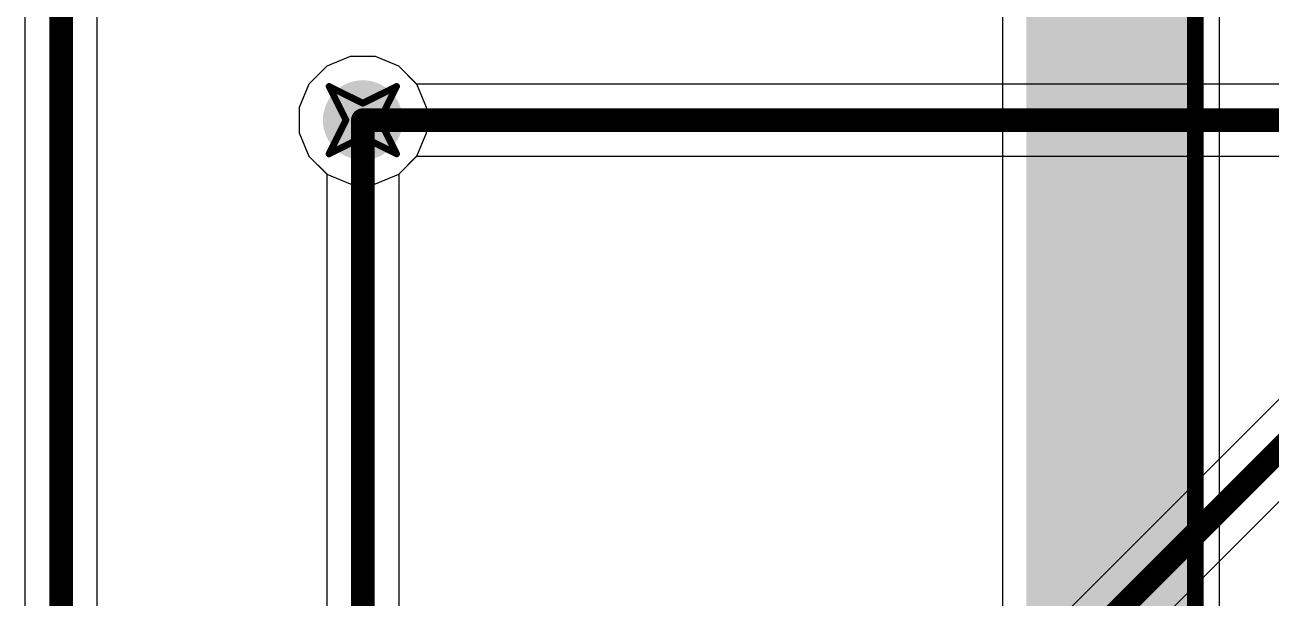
# Model space of a CAD drawing. Header units: inches. Extents: x -3 to 289, y -11 to 89.
# Drawn here: x 5.72 to 15.09, y 20.81 to 25.13 of the extents above; entities that cross this region are included whole.
import ezdxf

# ---------------------------------------------------------------- set-up
doc = ezdxf.new("R2010")
doc.units = ezdxf.units.IN
for name, color, linetype in [('Bottom Layer', 5, 'Continuous'), ('Drill Drawing', 1, 'Continuous'), ('Layer 1', 16, 'Continuous'), ('Layer 2', 76, 'Continuous'), ('Top Layer', 1, 'Continuous'), ('Top Overlay', 2, 'Continuous'), ('Via Holes', 16, 'Continuous')]:
    doc.layers.add(name, color=color, linetype=linetype)

# ---------------------------------------------------------------- blocks, each defined once
blk = doc.blocks.new('693071010811_77')
at = {"layer": 'Top Overlay'}
blk.add_lwpolyline([(-7.025, 7.175, 0.127, 0.127, 0), (-7.025, -4.9439, 0.127, 0.127, 0)], format="xyseb", dxfattribs=at)

msp = doc.modelspace()

# ---------------------------------------------------------------- hatches: boundary and pattern name
at = {"layer": 'Bottom Layer'}
h = msp.add_hatch(color=5, dxfattribs=at)
edge = h.paths.add_edge_path()
edge.add_arc((8.2611, 24.4094), 0.3, 0, 360)
at = {"layer": 'Layer 1'}
h = msp.add_hatch(color=16, dxfattribs=at)
edge = h.paths.add_edge_path()
edge.add_arc((8.2611, 24.4094), 0.3, 0, 360)
at = {"layer": 'Layer 2'}
msp.add_hatch(color=76, dxfattribs=at).paths.add_polyline_path([(14.5219, 31.5976), (13.2519, 31.5976), (13.2519, 17.4737), (14.5219, 17.4737)])
h = msp.add_hatch(color=76, dxfattribs=at)
edge = h.paths.add_edge_path()
edge.add_arc((8.2611, 24.4094), 0.3, 0, 360)
at = {"layer": 'Top Layer'}
h = msp.add_hatch(color=1, dxfattribs=at)
edge = h.paths.add_edge_path()
edge.add_arc((8.2611, 24.4094), 0.3, 0, 360)
at = {"layer": 'Via Holes'}
h = msp.add_hatch(color=7, dxfattribs=at)
edge = h.paths.add_edge_path()
edge.add_arc((8.2611, 24.4094), 0.15, 0, 360)

# ---------------------------------------------------------------- linework, layer by layer
at = {"layer": 'Bottom Layer'}
for p, q in [((8.1661, 24.8872), (7.9905, 24.8145)), ((8.3562, 24.8872), (8.1661, 24.8872)), ((8.5318, 24.8145), (8.3562, 24.8872)), ((7.9905, 24.8145), (7.8561, 24.6801)), ((8.6649, 24.6813), (8.5318, 24.8145)), ((7.8561, 24.6801), (7.7833, 24.5044)), ((23.2478, 24.6813), (8.6649, 24.6813)), ((7.7833, 24.5044), (7.7833, 24.3144)), ((7.7833, 24.3144), (7.8561, 24.1387)), ((7.8561, 24.1387), (7.9905, 24.0043)), ((8.5318, 24.0043), (8.6649, 24.1375)), ((8.6649, 24.1375), (56.929, 24.1375)), ((7.9905, 24.0043), (8.1661, 23.9316)), ((8.3562, 23.9316), (8.5318, 24.0043)), ((8.1661, 23.9316), (8.3562, 23.9316)), ((16.2644, 23.424), (11.193, 18.3526)), ((11.5776, 17.968), (16.5694, 22.9598))]:
    msp.add_line(p, q, dxfattribs=at)
for points in [[(8.2611, 24.4094, 0.1778, 0.1778, 0), (58.6465, 24.4094, 0.1778, 0.1778, 0)], [(11.0998, 17.8748, 0.1778, 0.1778, 0), (16.4567, 23.2318, 0.1778, 0.1778, 0)]]:
    msp.add_lwpolyline(points, format="xyseb", dxfattribs=at)
msp.add_lwpolyline([(8.2167, 24.4094, 0.0889, 0.0889, 1), (8.3056, 24.4094, 0.0889, 0.0889, 1)], format="xyseb", close=True, dxfattribs=at)
at = {"layer": 'Drill Drawing'}
for points in [[(8.0071, 24.6634, 0.0508, 0.0508, 0), (8.2611, 24.5364, 0.0508, 0.0508, 0)], [(8.0071, 24.6634, 0.0508, 0.0508, 0), (8.1341, 24.4094, 0.0508, 0.0508, 0)], [(8.2611, 24.5364, 0.0508, 0.0508, 0), (8.5151, 24.6634, 0.0508, 0.0508, 0)], [(8.3881, 24.4094, 0.0508, 0.0508, 0), (8.5151, 24.6634, 0.0508, 0.0508, 0)], [(8.0071, 24.1554, 0.0508, 0.0508, 0), (8.1341, 24.4094, 0.0508, 0.0508, 0)], [(8.3881, 24.4094, 0.0508, 0.0508, 0), (8.5151, 24.1554, 0.0508, 0.0508, 0)], [(8.0071, 24.1554, 0.0508, 0.0508, 0), (8.2611, 24.2824, 0.0508, 0.0508, 0)], [(8.2611, 24.2824, 0.0508, 0.0508, 0), (8.5151, 24.1554, 0.0508, 0.0508, 0)]]:
    msp.add_lwpolyline(points, format="xyseb", dxfattribs=at)
for points in [[(7.9944, 24.6634, 0.0254, 0.0254, 1), (8.0198, 24.6634, 0.0254, 0.0254, 1)], [(7.9944, 24.6634, 0.0254, 0.0254, 1), (8.0198, 24.6634, 0.0254, 0.0254, 1)], [(8.5024, 24.6634, 0.0254, 0.0254, 1), (8.5278, 24.6634, 0.0254, 0.0254, 1)], [(8.5024, 24.6634, 0.0254, 0.0254, 1), (8.5278, 24.6634, 0.0254, 0.0254, 1)], [(8.2484, 24.5364, 0.0254, 0.0254, 1), (8.2738, 24.5364, 0.0254, 0.0254, 1)], [(8.2484, 24.5364, 0.0254, 0.0254, 1), (8.2738, 24.5364, 0.0254, 0.0254, 1)], [(8.1214, 24.4094, 0.0254, 0.0254, 1), (8.1468, 24.4094, 0.0254, 0.0254, 1)], [(8.1214, 24.4094, 0.0254, 0.0254, 1), (8.1468, 24.4094, 0.0254, 0.0254, 1)], [(8.3754, 24.4094, 0.0254, 0.0254, 1), (8.4008, 24.4094, 0.0254, 0.0254, 1)], [(8.3754, 24.4094, 0.0254, 0.0254, 1), (8.4008, 24.4094, 0.0254, 0.0254, 1)], [(8.2484, 24.2824, 0.0254, 0.0254, 1), (8.2738, 24.2824, 0.0254, 0.0254, 1)], [(8.2484, 24.2824, 0.0254, 0.0254, 1), (8.2738, 24.2824, 0.0254, 0.0254, 1)], [(7.9944, 24.1554, 0.0254, 0.0254, 1), (8.0198, 24.1554, 0.0254, 0.0254, 1)], [(7.9944, 24.1554, 0.0254, 0.0254, 1), (8.0198, 24.1554, 0.0254, 0.0254, 1)], [(8.5024, 24.1554, 0.0254, 0.0254, 1), (8.5278, 24.1554, 0.0254, 0.0254, 1)], [(8.5024, 24.1554, 0.0254, 0.0254, 1), (8.5278, 24.1554, 0.0254, 0.0254, 1)]]:
    msp.add_lwpolyline(points, format="xyseb", close=True, dxfattribs=at)
at = {"layer": 'Layer 1'}
for p, q in [((5.7199, 26.679), (5.7199, 7.3235)), ((6.2637, 15.5252), (6.2637, 25.6126)), ((8.1661, 24.8872), (7.9905, 24.8145)), ((8.3562, 24.8872), (8.1661, 24.8872)), ((8.5318, 24.8145), (8.3562, 24.8872)), ((7.9905, 24.8145), (7.8561, 24.6801)), ((8.6662, 24.6801), (8.5318, 24.8145)), ((7.8561, 24.6801), (7.7833, 24.5044)), ((8.7389, 24.5044), (8.6662, 24.6801)), ((7.7833, 24.5044), (7.7833, 24.3144)), ((8.7389, 24.3144), (8.7389, 24.5044)), ((7.7833, 24.3144), (7.8561, 24.1387)), ((8.6662, 24.1387), (8.7389, 24.3144)), ((7.8561, 24.1387), (7.9905, 24.0043)), ((8.5318, 24.0043), (8.6662, 24.1387)), ((7.9905, 24.0043), (8.1661, 23.9316)), ((8.3562, 23.9316), (8.5318, 24.0043)), ((8.1661, 23.9316), (8.3562, 23.9316))]:
    msp.add_line(p, q, dxfattribs=at)
msp.add_lwpolyline([(5.9918, 7.3235, 0.1778, 0.1778, 0), (5.9918, 26.679, 0.1778, 0.1778, 0)], format="xyseb", dxfattribs=at)
at = {"layer": 'Layer 2'}
for p, q in [((13.0707, 31.5976), (13.0707, 18.9694)), ((14.7032, 17.4737), (14.7032, 31.5976)), ((8.1661, 24.8872), (7.9905, 24.8145)), ((8.3562, 24.8872), (8.1661, 24.8872)), ((8.5318, 24.8145), (8.3562, 24.8872)), ((7.9905, 24.8145), (7.8561, 24.6801)), ((8.6662, 24.6801), (8.5318, 24.8145)), ((7.8561, 24.6801), (7.7833, 24.5044)), ((8.7389, 24.5044), (8.6662, 24.6801)), ((7.7833, 24.5044), (7.7833, 24.3144)), ((8.7389, 24.3144), (8.7389, 24.5044)), ((7.7833, 24.3144), (7.8561, 24.1387)), ((8.6662, 24.1387), (8.7389, 24.3144)), ((7.8561, 24.1387), (7.9892, 24.0056)), ((8.5331, 24.0056), (8.6662, 24.1387)), ((7.9892, 24.0056), (7.9892, 17.1886)), ((8.5331, 6.9579), (8.5331, 24.0056))]:
    msp.add_line(p, q, dxfattribs=at)
msp.add_lwpolyline([(8.2611, 6.5541, 0.1778, 0.1778, 0), (8.2611, 24.4094, 0.1778, 0.1778, 0)], format="xyseb", dxfattribs=at)
msp.add_lwpolyline([(8.2167, 24.4094, 0.0889, 0.0889, 1), (8.3056, 24.4094, 0.0889, 0.0889, 1)], format="xyseb", close=True, dxfattribs=at)
at = {"layer": 'Top Layer'}
for p, q in [((8.1661, 24.8872), (7.9905, 24.8145)), ((8.3562, 24.8872), (8.1661, 24.8872)), ((8.5318, 24.8145), (8.3562, 24.8872)), ((7.9905, 24.8145), (7.8561, 24.6801)), ((8.6662, 24.6801), (8.5318, 24.8145)), ((7.8561, 24.6801), (7.7833, 24.5044)), ((8.7389, 24.5044), (8.6662, 24.6801)), ((7.7833, 24.5044), (7.7833, 24.3144)), ((8.7389, 24.3144), (8.7389, 24.5044)), ((7.7833, 24.3144), (7.8561, 24.1387)), ((8.6662, 24.1387), (8.7389, 24.3144)), ((7.8561, 24.1387), (7.9905, 24.0043)), ((8.5318, 24.0043), (8.6662, 24.1387)), ((7.9905, 24.0043), (8.1661, 23.9316)), ((8.3562, 23.9316), (8.5318, 24.0043)), ((8.1661, 23.9316), (8.3562, 23.9316))]:
    msp.add_line(p, q, dxfattribs=at)

# ---------------------------------------------------------------- block references
at = {"rotation": 180}
msp.add_blockref('693071010811_77', (7.497, 24.8998), dxfattribs=at)

doc.saveas('drawing.dxf')
